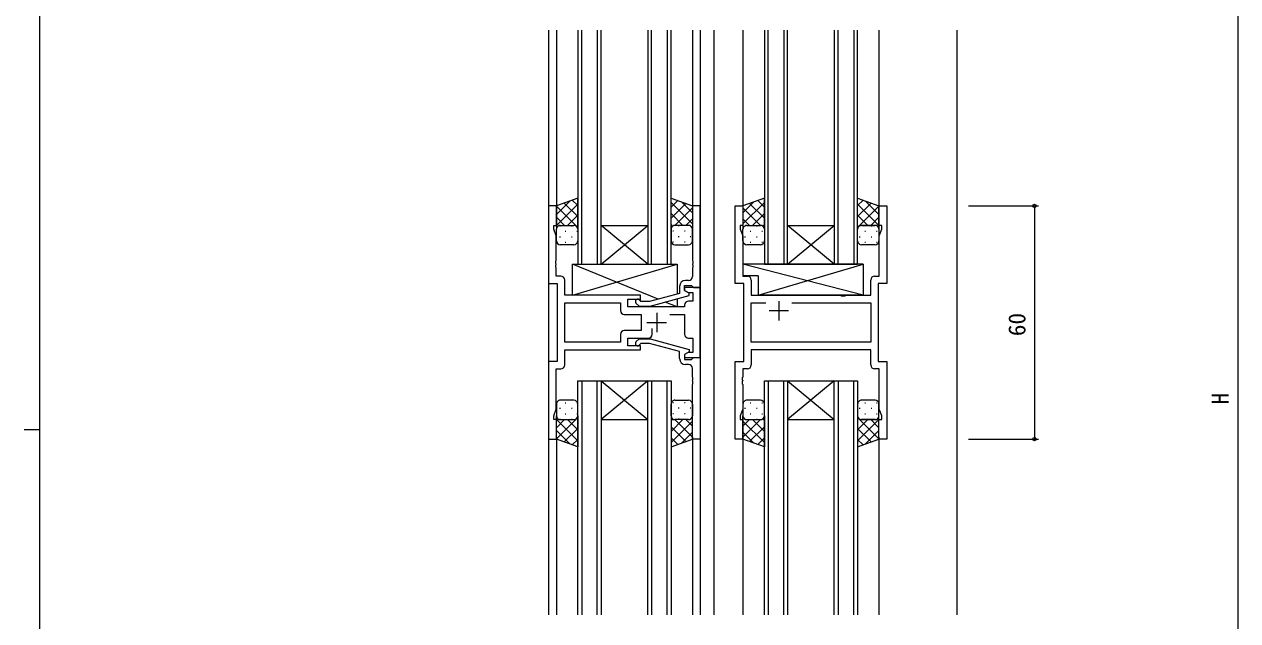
# Model space of a CAD drawing. Units: millimetres, scale not verified. Extents: x -567 to 567, y -403 to 403.
# Drawn here: x -566.7 to -254.5, y -25.2 to 128.3 of the extents above; entities that cross this region are included whole.
import ezdxf
from ezdxf.enums import TextEntityAlignment as Align

# ---------------------------------------------------------------- set-up
doc = ezdxf.new("R2010")
doc.units = ezdxf.units.MM
doc.header["$LTSCALE"] = 2
for name, color, linetype, lineweight in [('0-1_USER1', 2, 'Continuous', 9), ('0-2_YKK_ZWAK', 4, 'Continuous', 9), ('0-3_YKK_11', 7, 'Continuous', 9), ('0-4_YKK_12', 6, 'Continuous', 9), ('0-5_YKK_13', 7, 'Continuous', 9)]:
    doc.layers.add(name, color=color, linetype=linetype, lineweight=lineweight)
doc.styles.add('ＭＳ ゴシック', font='')
doc.styles.get('ＭＳ ゴシック').set_extended_font_data('MS Gothic')

msp = doc.modelspace()

# ---------------------------------------------------------------- linework, layer by layer
at = {"layer": '0-1_USER1'}
for p, q in [((-431.81, 126.804), (-431.81, -23.696)), ((-429.81, 126.804), (-429.81, 81.054)), ((-423.31, 66.554), (-423.31, 126.804)), ((-419.31, 126.804), (-419.31, 66.554)), ((-405.31, 66.554), (-405.31, 126.804)), ((-401.31, 126.804), (-401.31, 66.554)), ((-394.81, 126.804), (-394.81, 81.054)), ((-392.81, 126.804), (-392.81, -23.696)), ((-389.31, 126.804), (-389.31, -23.696)), ((-381.81, 126.804), (-381.81, 81.054)), ((-375.31, 66.554), (-375.31, 126.804)), ((-371.31, 126.804), (-371.31, 66.554)), ((-357.31, 66.554), (-357.31, 126.804)), ((-353.31, 126.804), (-353.31, 66.554)), ((-346.81, 126.804), (-346.81, 81.054)), ((-326.81, 126.804), (-326.81, -23.696)), ((-418.31, 76.554), (-406.31, 76.554)), ((-418.31, 66.554), (-406.31, 76.554)), ((-406.31, 66.554), (-418.31, 76.554)), ((-370.31, 76.554), (-358.31, 76.554)), ((-370.31, 66.554), (-358.31, 76.554)), ((-358.31, 66.554), (-370.31, 76.554)), ((-418.31, 66.554), (-406.31, 66.554)), ((-370.31, 66.554), (-358.31, 66.554)), ((-423.31, 36.554), (-423.31, -23.696)), ((-419.31, -23.696), (-419.31, 36.554)), ((-418.31, 36.554), (-406.31, 36.554)), ((-418.31, 36.554), (-406.31, 26.554)), ((-406.31, 36.554), (-418.31, 26.554)), ((-405.31, 36.554), (-405.31, -23.696)), ((-401.31, -23.696), (-401.31, 36.554)), ((-375.31, 36.554), (-375.31, -23.696)), ((-371.31, -23.696), (-371.31, 36.554)), ((-370.31, 36.554), (-358.31, 36.554)), ((-370.31, 36.554), (-358.31, 26.554)), ((-358.31, 36.554), (-370.31, 26.554)), ((-357.31, 36.554), (-357.31, -23.696)), ((-353.31, -23.696), (-353.31, 36.554)), ((-418.31, 26.554), (-406.31, 26.554)), ((-370.31, 26.554), (-358.31, 26.554)), ((-429.81, 22.054), (-429.81, -23.696)), ((-394.81, 22.054), (-394.81, -23.696)), ((-381.81, 22.054), (-381.81, -23.696)), ((-346.81, 22.054), (-346.81, -23.696))]:
    msp.add_line(p, q, dxfattribs=at)
for points in [[(-424.31, 126.804), (-424.31, 66.554), (-418.31, 66.554), (-418.31, 126.804)], [(-406.31, 126.804), (-406.31, 66.554), (-400.31, 66.554), (-400.31, 126.804)], [(-376.31, 126.804), (-376.31, 66.554), (-370.31, 66.554), (-370.31, 126.804)], [(-358.31, 126.804), (-358.31, 66.554), (-352.31, 66.554), (-352.31, 126.804)], [(-424.31, -23.696), (-424.31, 36.554), (-418.31, 36.554), (-418.31, -23.696)], [(-406.31, -23.696), (-406.31, 36.554), (-400.31, 36.554), (-400.31, -23.696)], [(-376.31, -23.696), (-376.31, 36.554), (-370.31, 36.554), (-370.31, -23.696)], [(-358.31, -23.696), (-358.31, 36.554), (-352.31, 36.554), (-352.31, -23.696)]]:
    msp.add_lwpolyline(points, dxfattribs=at)
at = {"layer": '0-2_YKK_ZWAK'}
for p, q in [((-429.81, 79.35), (-426.348, 82.813)), ((-429.81, 76.522), (-424.31, 82.022)), ((-424.31, 75.974), (-429.81, 81.474)), ((-424.31, 78.802), (-427.794, 82.287)), ((-424.31, 81.631), (-425.72, 83.041)), ((-400.31, 81.231), (-398.607, 82.934)), ((-394.81, 76.922), (-400.31, 82.422)), ((-400.31, 78.402), (-396.532, 82.18)), ((-394.81, 79.75), (-397.644, 82.584)), ((-381.81, 79.75), (-378.976, 82.584)), ((-381.81, 76.922), (-376.31, 82.422)), ((-376.31, 78.402), (-380.088, 82.18)), ((-376.31, 81.231), (-378.014, 82.934)), ((-352.31, 81.631), (-350.9, 83.041)), ((-352.31, 78.802), (-348.826, 82.287)), ((-346.81, 76.522), (-352.31, 82.022)), ((-352.31, 75.974), (-346.81, 81.474)), ((-346.81, 79.35), (-350.272, 82.813)), ((-427.718, 76.554), (-429.81, 78.645)), ((-426.95, 76.554), (-424.31, 79.193)), ((-397.27, 76.554), (-400.31, 79.593)), ((-399.33, 76.553), (-394.81, 81.074)), ((-396.502, 76.554), (-394.81, 78.245)), ((-377.29, 76.553), (-381.81, 81.074)), ((-380.118, 76.554), (-381.81, 78.245)), ((-379.35, 76.554), (-376.31, 79.593)), ((-349.67, 76.554), (-352.31, 79.193)), ((-348.902, 76.554), (-346.81, 78.645)), ((-429.782, 75.789), (-429.81, 75.817)), ((-429.81, 72.554), (-429.81, 75.554)), ((-428.99, 76.464), (-428.79, 76.464)), ((-428.81, 76.554), (-425.31, 76.554)), ((-428.81, 76.554), (-425.31, 76.554)), ((-427.575, 75.049), (-427.375, 75.049)), ((-425.96, 76.464), (-425.76, 76.464)), ((-424.545, 75.049), (-424.345, 75.049)), ((-424.515, 76.16), (-424.31, 76.365)), ((-424.31, 75.554), (-424.31, 72.554)), ((-399.903, 76.358), (-400.31, 76.765)), ((-400.31, 75.574), (-400.31, 75.574)), ((-400.31, 75.554), (-400.31, 72.554)), ((-399.675, 75.049), (-399.875, 75.049)), ((-395.81, 76.554), (-399.31, 76.554)), ((-395.81, 76.554), (-399.31, 76.554)), ((-398.26, 76.464), (-398.46, 76.464)), ((-396.645, 75.049), (-396.845, 75.049)), ((-395.395, 76.464), (-395.43, 76.464)), ((-394.81, 72.554), (-394.81, 75.554)), ((-381.81, 72.554), (-381.81, 75.554)), ((-381.225, 76.464), (-381.19, 76.464)), ((-380.81, 76.554), (-377.31, 76.554)), ((-380.81, 76.554), (-377.31, 76.554)), ((-379.975, 75.049), (-379.775, 75.049)), ((-378.36, 76.464), (-378.16, 76.464)), ((-376.945, 75.049), (-376.745, 75.049)), ((-376.717, 76.358), (-376.31, 76.765)), ((-376.31, 75.574), (-376.31, 75.574)), ((-376.31, 75.554), (-376.31, 72.554)), ((-352.105, 76.16), (-352.31, 76.365)), ((-352.31, 72.554), (-352.31, 75.554)), ((-351.725, 76.464), (-351.69, 76.464)), ((-347.81, 76.554), (-351.31, 76.554)), ((-351.31, 76.554), (-347.81, 76.554)), ((-350.475, 75.049), (-350.275, 75.049)), ((-348.86, 76.464), (-348.66, 76.464)), ((-347.445, 75.049), (-347.245, 75.049)), ((-346.838, 75.789), (-346.81, 75.817)), ((-346.81, 75.554), (-346.81, 72.554)), ((-428.99, 73.634), (-428.79, 73.634)), ((-427.575, 72.219), (-427.375, 72.219)), ((-425.96, 73.634), (-425.76, 73.634)), ((-424.545, 72.219), (-424.368, 72.219)), ((-399.675, 72.219), (-399.875, 72.219)), ((-398.26, 73.634), (-398.46, 73.634)), ((-396.645, 72.219), (-396.845, 72.219)), ((-395.23, 73.634), (-395.43, 73.634)), ((-381.39, 73.634), (-381.19, 73.634)), ((-379.975, 72.219), (-379.775, 72.219)), ((-378.36, 73.634), (-378.16, 73.634)), ((-376.945, 72.219), (-376.745, 72.219)), ((-351.89, 73.634), (-351.69, 73.634)), ((-350.475, 72.219), (-350.275, 72.219)), ((-348.86, 73.634), (-348.66, 73.634)), ((-347.445, 72.219), (-347.245, 72.219)), ((-425.31, 71.554), (-428.81, 71.554)), ((-399.31, 71.554), (-395.81, 71.554)), ((-377.31, 71.554), (-380.81, 71.554)), ((-347.81, 71.554), (-351.31, 71.554)), ((-403.624, 57.556), (-425.71, 66.554)), ((-425.71, 58.554), (-398.71, 66.554)), ((-350.885, 66.553), (-381.88, 66.553)), ((-381.88, 66.553), (-381.88, 63.553)), ((-350.885, 58.554), (-381.88, 66.553)), ((-377.885, 58.554), (-350.885, 66.553)), ((-350.885, 66.553), (-350.885, 58.554)), ((-377.885, 63.553), (-381.88, 63.553)), ((-377.885, 63.553), (-377.885, 58.554)), ((-398.71, 55.554), (-401.785, 56.806)), ((-350.885, 58.554), (-377.885, 58.554)), ((-425.31, 31.554), (-428.81, 31.554)), ((-399.31, 31.554), (-395.81, 31.554)), ((-377.31, 31.554), (-380.81, 31.554)), ((-347.81, 31.554), (-351.31, 31.554)), ((-429.81, 30.554), (-429.81, 27.554)), ((-428.99, 29.474), (-428.79, 29.474)), ((-427.575, 30.889), (-427.375, 30.889)), ((-425.96, 29.474), (-425.76, 29.474)), ((-424.545, 30.889), (-424.368, 30.889)), ((-424.31, 27.554), (-424.31, 30.554)), ((-400.31, 27.554), (-400.31, 30.554)), ((-399.675, 30.889), (-399.875, 30.889)), ((-398.26, 29.474), (-398.46, 29.474)), ((-396.645, 30.889), (-396.845, 30.889)), ((-395.23, 29.474), (-395.43, 29.474)), ((-394.81, 30.554), (-394.81, 27.554)), ((-381.81, 30.554), (-381.81, 27.554)), ((-381.39, 29.474), (-381.19, 29.474)), ((-379.975, 30.889), (-379.775, 30.889)), ((-378.36, 29.474), (-378.16, 29.474)), ((-376.945, 30.889), (-376.745, 30.889)), ((-376.31, 27.554), (-376.31, 30.554)), ((-352.31, 30.554), (-352.31, 27.554)), ((-351.89, 29.474), (-351.69, 29.474)), ((-350.475, 30.889), (-350.275, 30.889)), ((-348.86, 29.474), (-348.66, 29.474)), ((-347.445, 30.889), (-347.245, 30.889)), ((-346.81, 27.554), (-346.81, 30.554)), ((-429.782, 27.318), (-429.81, 27.29)), ((-424.31, 27.133), (-429.81, 21.633)), ((-429.81, 26.585), (-424.31, 21.085)), ((-427.718, 26.554), (-429.81, 24.462)), ((-428.99, 26.644), (-428.79, 26.644)), ((-428.81, 26.554), (-425.31, 26.554)), ((-428.81, 26.554), (-425.31, 26.554)), ((-427.575, 28.059), (-427.375, 28.059)), ((-426.95, 26.554), (-424.31, 23.914)), ((-425.96, 26.644), (-425.76, 26.644)), ((-424.545, 28.059), (-424.345, 28.059)), ((-424.515, 26.947), (-424.31, 26.742)), ((-400.31, 27.533), (-400.31, 27.533)), ((-399.903, 26.749), (-400.31, 26.342)), ((-397.27, 26.554), (-400.31, 23.514)), ((-394.81, 26.185), (-400.31, 20.685)), ((-399.675, 28.059), (-399.875, 28.059)), ((-399.33, 26.554), (-394.81, 22.033)), ((-395.81, 26.554), (-399.31, 26.554)), ((-395.81, 26.554), (-399.31, 26.554)), ((-398.26, 26.644), (-398.46, 26.644)), ((-396.645, 28.059), (-396.845, 28.059)), ((-396.502, 26.554), (-394.81, 24.862)), ((-395.395, 26.644), (-395.43, 26.644)), ((-377.29, 26.554), (-381.81, 22.033)), ((-380.118, 26.554), (-381.81, 24.862)), ((-381.81, 26.185), (-376.31, 20.685)), ((-381.225, 26.644), (-381.19, 26.644)), ((-380.81, 26.554), (-377.31, 26.554)), ((-380.81, 26.554), (-377.31, 26.554)), ((-379.975, 28.059), (-379.775, 28.059)), ((-379.35, 26.554), (-376.31, 23.514)), ((-378.36, 26.644), (-378.16, 26.644)), ((-376.945, 28.059), (-376.745, 28.059)), ((-376.717, 26.749), (-376.31, 26.342)), ((-376.31, 27.533), (-376.31, 27.533)), ((-352.31, 27.133), (-346.81, 21.633)), ((-352.105, 26.947), (-352.31, 26.742)), ((-346.81, 26.585), (-352.31, 21.085)), ((-349.67, 26.554), (-352.31, 23.914)), ((-351.725, 26.644), (-351.69, 26.644)), ((-347.81, 26.554), (-351.31, 26.554)), ((-351.31, 26.554), (-347.81, 26.554)), ((-350.475, 28.059), (-350.275, 28.059)), ((-348.902, 26.554), (-346.81, 24.462)), ((-348.86, 26.644), (-348.66, 26.644)), ((-347.445, 28.059), (-347.245, 28.059)), ((-346.838, 27.318), (-346.81, 27.29)), ((-429.81, 23.757), (-426.348, 20.294)), ((-424.31, 24.305), (-427.794, 20.821)), ((-400.31, 24.705), (-396.532, 20.927)), ((-400.31, 21.877), (-398.607, 20.173)), ((-394.81, 23.357), (-397.644, 20.523)), ((-381.81, 23.357), (-378.976, 20.523)), ((-376.31, 24.705), (-380.088, 20.927)), ((-376.31, 21.877), (-378.014, 20.173)), ((-352.31, 24.305), (-348.826, 20.821)), ((-346.81, 23.757), (-350.272, 20.294)), ((-424.31, 21.477), (-425.72, 20.066)), ((-352.31, 21.477), (-350.9, 20.066))]:
    msp.add_line(p, q, dxfattribs=at)
for points in [[(-424.31, 75.554), (-424.31, 83.554), (-429.81, 81.554), (-429.81, 75.554)], [(-400.31, 75.554), (-400.31, 83.554), (-394.81, 81.554), (-394.81, 75.554)], [(-376.31, 75.554), (-376.31, 83.554), (-381.81, 81.554), (-381.81, 75.554)], [(-352.31, 75.554), (-352.31, 83.554), (-346.81, 81.554), (-346.81, 75.554)], [(-425.71, 58.554), (-425.71, 66.554), (-398.71, 66.554), (-398.71, 58.872)], [(-408.21, 57.102), (-408.21, 58.554), (-425.71, 58.554)], [(-398.71, 57.63), (-398.71, 55.554), (-408.21, 55.554), (-408.21, 55.754)], [(-424.31, 27.554), (-424.31, 19.554), (-429.81, 21.554), (-429.81, 27.554)], [(-400.31, 27.554), (-400.31, 19.554), (-394.81, 21.554), (-394.81, 27.554)], [(-376.31, 27.554), (-376.31, 19.554), (-381.81, 21.554), (-381.81, 27.554)], [(-352.31, 27.554), (-352.31, 19.554), (-346.81, 21.554), (-346.81, 27.554)]]:
    msp.add_lwpolyline(points, dxfattribs=at)
for centre, start, end in [((-428.81, 75.554), 89.9999, 179.9999), ((-428.81, 75.554), 89.9999, 179.9999), ((-425.31, 75.554), 359.9999, 89.9999), ((-425.31, 75.554), 359.9999, 89.9999), ((-399.31, 75.554), 90.0001, 180.0001), ((-399.31, 75.554), 90.0001, 180.0001), ((-395.81, 75.554), 0.0001, 90.0001), ((-395.81, 75.554), 0.0001, 90.0001), ((-380.81, 75.554), 89.9999, 179.9999), ((-380.81, 75.554), 89.9999, 179.9999), ((-377.31, 75.554), 359.9999, 89.9999), ((-377.31, 75.554), 359.9999, 89.9999), ((-351.31, 75.554), 90.0001, 180.0001), ((-351.31, 75.554), 89.9999, 179.9999), ((-347.81, 75.554), 0.0001, 90.0001), ((-347.81, 75.554), 359.9999, 89.9999), ((-428.81, 72.554), 179.9999, 269.9999), ((-425.31, 72.554), 269.9999, 359.9999), ((-399.31, 72.554), 180.0001, 270.0001), ((-395.81, 72.554), 270.0001, 0.0001), ((-380.81, 72.554), 179.9999, 269.9999), ((-377.31, 72.554), 269.9999, 359.9999), ((-351.31, 72.554), 179.9999, 269.9999), ((-347.81, 72.554), 269.9999, 359.9999), ((-428.81, 30.554), 90.0001, 180.0001), ((-425.31, 30.554), 0.0001, 90.0001), ((-399.31, 30.554), 89.9999, 179.9999), ((-395.81, 30.554), 359.9999, 89.9999), ((-380.81, 30.554), 90.0001, 180.0001), ((-377.31, 30.554), 0.0001, 90.0001), ((-351.31, 30.554), 90.0001, 180.0001), ((-347.81, 30.554), 0.0001, 90.0001), ((-428.81, 27.554), 180.0001, 270.0001), ((-428.81, 27.554), 180.0001, 270.0001), ((-425.31, 27.554), 270.0001, 0.0001), ((-425.31, 27.554), 270.0001, 0.0001), ((-399.31, 27.554), 179.9999, 269.9999), ((-399.31, 27.554), 179.9999, 269.9999), ((-395.81, 27.554), 269.9999, 359.9999), ((-395.81, 27.554), 269.9999, 359.9999), ((-380.81, 27.554), 180.0001, 270.0001), ((-380.81, 27.554), 180.0001, 270.0001), ((-377.31, 27.554), 270.0001, 0.0001), ((-377.31, 27.554), 270.0001, 0.0001), ((-351.31, 27.554), 179.9999, 269.9999), ((-351.31, 27.554), 180.0001, 270.0001), ((-347.81, 27.554), 269.9999, 359.9999), ((-347.81, 27.554), 270.0001, 0.0001)]:
    msp.add_arc(centre, 1, start, end, dxfattribs=at)
at = {"layer": '0-3_YKK_11'}
for p, q in [((-395.81, 62.354), (-396.61, 62.354)), ((-372.61, 57.054), (-372.61, 52.054)), ((-369.26, 56.624), (-348.94, 56.624)), ((-404.01, 54.054), (-404.01, 49.054)), ((-370.11, 54.554), (-375.11, 54.554)), ((-406.51, 51.554), (-401.51, 51.554)), ((-405.16, 48.554), (-405.16, 49.992)), ((-413.34, 48.484), (-413.34, 46.484)), ((-413.34, 46.484), (-427.68, 46.484)), ((-348.94, 40.624), (-348.94, 44.554)), ((-395.81, 40.754), (-396.61, 40.754))]:
    msp.add_line(p, q, dxfattribs=at)
for points in [[(-428.68, 63.484), (-429.88, 63.484), (-429.88, 65.595), (-430, 65.779), (-430, 66.329), (-429.88, 66.512), (-429.88, 66.595), (-430, 66.779), (-430, 67.329), (-429.88, 67.512), (-429.88, 73.823), (-430.51, 75.554), (-430.51, 76.554), (-429.81, 76.554), (-429.81, 81.554), (-431.81, 81.554), (-431.81, 61.554), (-429.61, 61.554), (-429.61, 41.554), (-431.81, 41.554), (-431.81, 21.554), (-429.81, 21.554), (-429.81, 26.554), (-430.51, 26.554), (-430.51, 27.554), (-429.88, 29.284), (-429.88, 39.624), (-428.68, 39.624)], [(-392.81, 60.554), (-392.81, 81.554), (-394.81, 81.554), (-394.81, 67.512), (-394.69, 67.329), (-394.69, 66.779), (-394.81, 66.595), (-394.81, 66.512), (-394.69, 66.329), (-394.69, 65.779), (-394.81, 65.595), (-394.81, 63.354)], [(-380.68, 39.624), (-381.88, 39.624), (-381.88, 37.512), (-382, 37.329), (-382, 36.779), (-381.88, 36.595), (-381.88, 36.512), (-382, 36.329), (-382, 35.779), (-381.88, 35.595), (-381.88, 29.284), (-382.51, 27.554), (-382.51, 26.554), (-381.81, 26.554), (-381.81, 21.554), (-383.81, 21.554), (-383.81, 41.554), (-381.61, 41.554), (-381.61, 61.554), (-383.81, 61.554), (-383.81, 81.554), (-381.81, 81.554), (-381.81, 76.554), (-382.51, 76.554), (-382.51, 75.554), (-381.88, 73.823), (-381.88, 63.484), (-380.68, 63.484)], [(-347.94, 63.484), (-346.74, 63.484), (-346.74, 73.823), (-346.11, 75.554), (-346.11, 76.554), (-346.81, 76.554), (-346.81, 81.554), (-344.81, 81.554), (-344.81, 61.554), (-347.01, 61.554), (-347.01, 41.554), (-344.81, 41.554), (-344.81, 21.554), (-346.81, 21.554), (-346.81, 26.554), (-346.11, 26.554), (-346.11, 27.554), (-346.74, 29.284), (-346.74, 39.624), (-347.94, 39.624)], [(-396.81, 56.054), (-396.81, 55.554), (-411.41, 55.554), (-411.41, 57.554), (-408.21, 57.554), (-408.21, 58.554), (-427.68, 58.554), (-427.68, 62.484)], [(-379.68, 62.484), (-379.68, 58.554), (-356.681, 58.554), (-356.489, 58.411), (-355.531, 58.411), (-355.339, 58.554), (-348.94, 58.554), (-348.94, 62.484)], [(-409.334, 56.529), (-408.558, 55.754), (-405.713, 55.754), (-395.61, 58.461), (-395.61, 59.061), (-396.81, 59.754), (-396.81, 61.054), (-395.01, 61.054), (-394.81, 60.854), (-394.51, 60.554), (-392.81, 60.554)], [(-398.11, 60.854), (-398.11, 59.033), (-405.871, 56.954), (-408.061, 56.954), (-408.485, 57.378)], [(-395.81, 47.554), (-394.74, 47.554), (-394.74, 43.854), (-395.944, 43.854), (-396.81, 43.354), (-396.81, 42.554), (-392.81, 42.554), (-392.81, 60.554), (-396.81, 60.554), (-396.81, 59.754), (-395.944, 59.254), (-394.74, 59.254), (-394.74, 57.054), (-395.81, 57.054)], [(-413.34, 46.484), (-427.68, 46.484), (-427.68, 56.624), (-413.34, 56.624), (-413.34, 54.624)], [(-369.26, 56.624), (-348.94, 56.624), (-348.94, 46.484), (-379.68, 46.484), (-379.68, 56.624), (-375.96, 56.624)], [(-412.34, 53.624), (-408.01, 53.624), (-408.01, 49.484), (-412.34, 49.484)], [(-400.66, 53.624), (-396.81, 53.624), (-396.81, 48.554)], [(-427.68, 40.624), (-427.68, 44.554), (-408.21, 44.554), (-408.21, 45.554), (-411.41, 45.554), (-411.41, 47.554), (-406.16, 47.554)], [(-409.334, 46.578), (-408.558, 47.354), (-405.713, 47.354), (-395.61, 44.646), (-395.61, 44.046), (-396.81, 43.354), (-396.81, 42.054), (-395.01, 42.054), (-394.81, 42.254), (-394.51, 42.554), (-392.81, 42.554)], [(-398.11, 42.254), (-398.11, 44.074), (-405.871, 46.154), (-408.061, 46.154), (-408.485, 45.729)], [(-348.94, 44.554), (-379.68, 44.554), (-379.68, 40.624)], [(-392.81, 42.554), (-392.81, 21.554), (-394.81, 21.554), (-394.81, 35.595), (-394.69, 35.779), (-394.69, 36.329), (-394.81, 36.512), (-394.81, 36.595), (-394.69, 36.779), (-394.69, 37.329), (-394.81, 37.512), (-394.81, 39.754)]]:
    msp.add_lwpolyline(points, dxfattribs=at)
for centre, radius, start, end in [((-428.68, 62.484), 1, 0.00001, 89.99999), ((-395.81, 63.354), 1, 270.00001, 359.99999), ((-380.68, 62.484), 1, 0.00001, 89.99999), ((-347.94, 62.484), 1, 90.00001, 179.99999), ((-396.61, 60.854), 1.5, 90.00001, 179.99999), ((-408.91, 56.954), 0.6, 44.99999, 225.00001), ((-395.81, 56.054), 1, 90.00001, 179.99999), ((-412.34, 54.624), 1, 180.00001, 269.99999), ((-412.34, 48.484), 1, 90.00001, 179.99999), ((-406.16, 48.554), 1, 270.00001, 359.99999), ((-395.81, 48.554), 1, 180.00001, 269.99999), ((-408.91, 46.154), 0.6, 134.99999, 315.00001), ((-428.68, 40.624), 1, 270.00001, 359.99999), ((-396.61, 42.254), 1.5, 180.00001, 269.99999), ((-395.81, 39.754), 1, 0.00001, 89.99999), ((-380.68, 40.624), 1, 270.00001, 359.99999), ((-347.94, 40.624), 1, 180.00001, 269.99999)]:
    msp.add_arc(centre, radius, start, end, dxfattribs=at)
at = {"layer": '0-4_YKK_12'}
for p, q in [((-254.51, 225.054), (-254.51, -160.946)), ((-323.81, 81.554), (-305.81, 81.554)), ((-306.81, 81.554), (-306.81, 21.554)), ((-323.81, 21.554), (-305.81, 21.554))]:
    msp.add_line(p, q, dxfattribs=at)
for centre in [(-306.81, 81.554), (-306.81, 21.554)]:
    msp.add_circle(centre, 0.425, dxfattribs=at)
at = {"layer": '0-5_YKK_13'}
for p, q in [((-562.726, -351), (-562.726, 399)), ((-566.726, 24), (-562.726, 24))]:
    msp.add_line(p, q, dxfattribs=at)

# ---------------------------------------------------------------- texts
at = {"layer": '0-4_YKK_12', "style": 'ＭＳ ゴシック'}
for s, p in [('60', (-307.81, 48.034)), ('H', (-255.51, 30.454))]:
    msp.add_text(s, height=4.399, rotation=90, dxfattribs=at).set_placement(p, align=Align.BOTTOM_LEFT)

doc.saveas('drawing.dxf')
